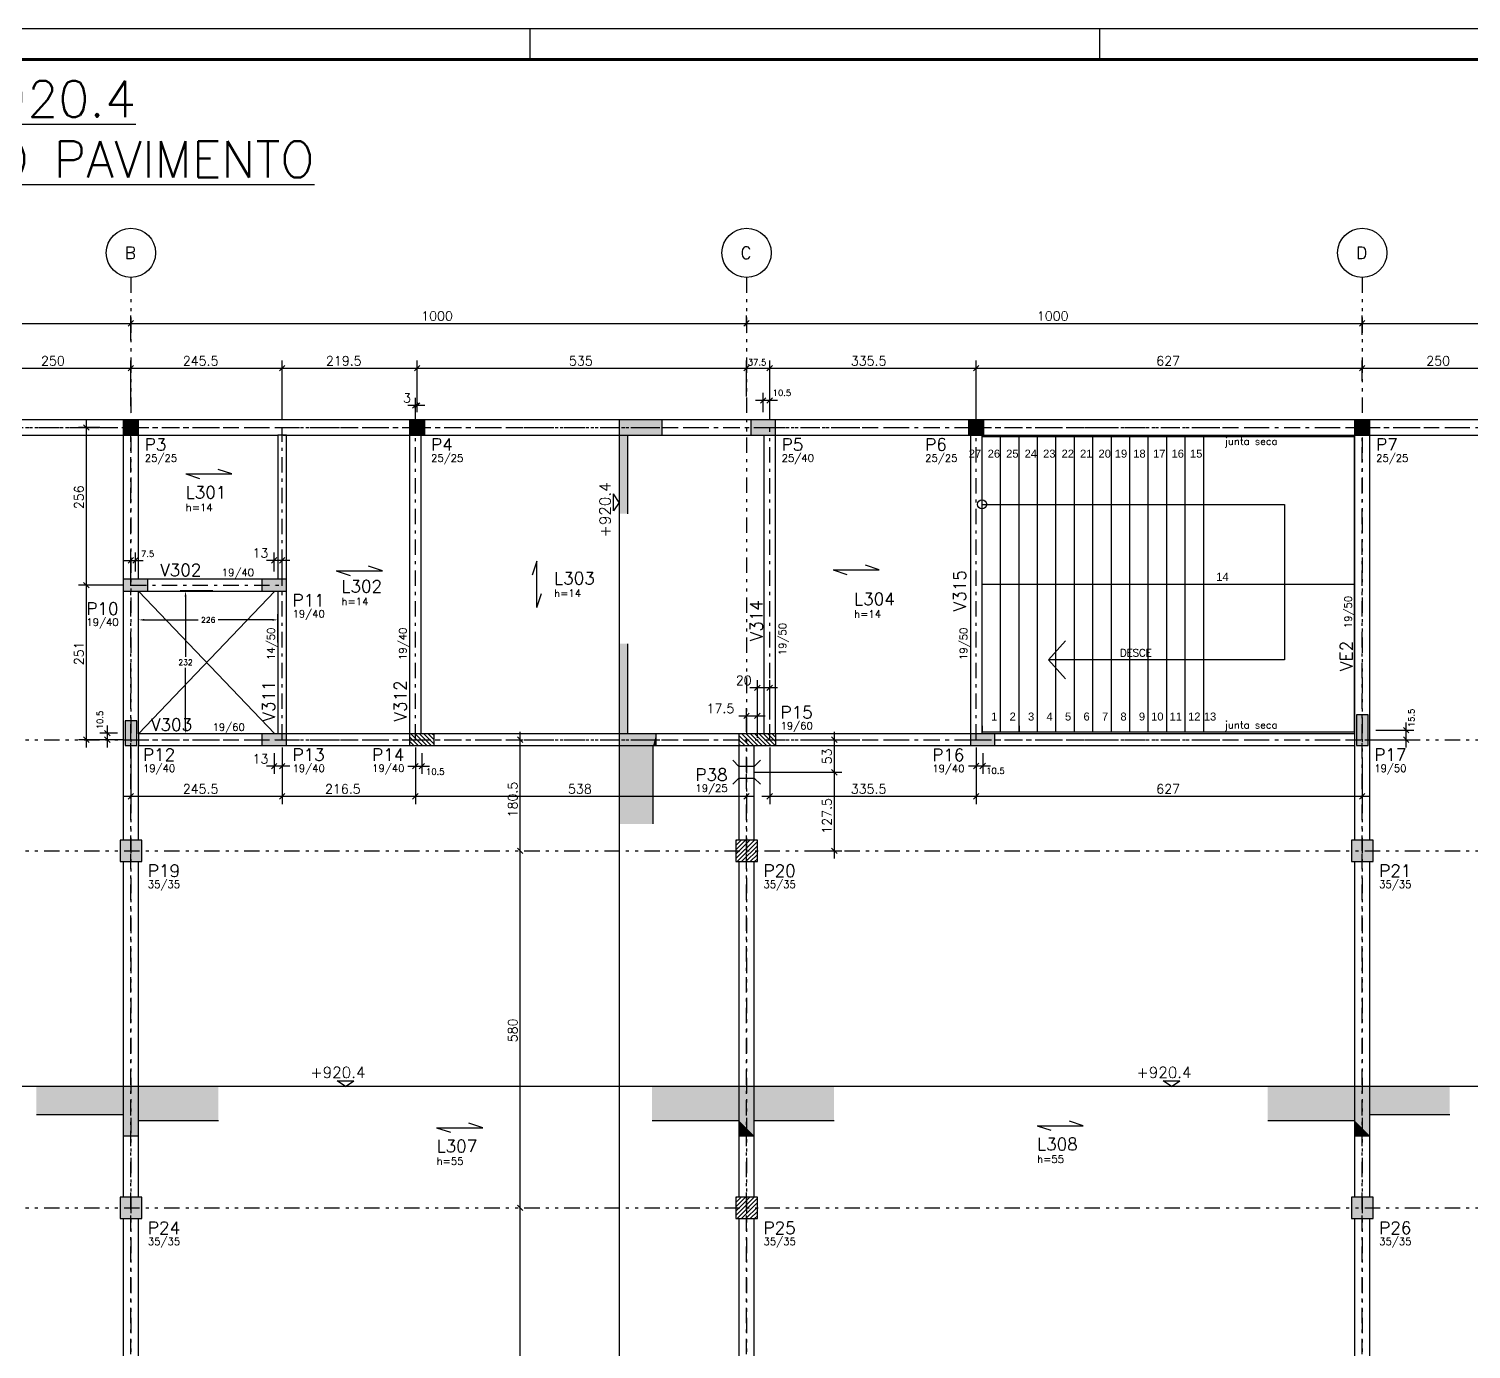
# Model space of a CAD drawing. Extents: x 125 to 244, y 1 to 85.
# Drawn here: x 153.77 to 200.62, y 42.58 to 85.47 of the extents above; entities that cross this region are included whole.
import ezdxf
from ezdxf.enums import TextEntityAlignment as Align

# ---------------------------------------------------------------- set-up
doc = ezdxf.new("R2010")
doc.units = 0
doc.header["$MEASUREMENT"] = 0
for name, pattern in [('CONTINU', [0]), ('ESTILO_TQS_0003', [0.91, 0.5, -0.2, 0.01, -0.2]), ('ESTILO_TQS_0004', [1.12, 0.5, -0.2, 0.01, -0.2, 0.01, -0.2])]:
    doc.linetypes.add(name, pattern=pattern)
doc.layers.get('0').update_dxf_attribs({"linetype": 'CONTINUOUS'})
doc.layers.get('Defpoints').update_dxf_attribs({"linetype": 'CONTINUOUS'})
for name, color, linetype in [('1', 1, 'CONTINUOUS'), ('2', 2, 'CONTINUOUS'), ('3', 3, 'CONTINUOUS'), ('4', 4, 'CONTINUOUS'), ('6', 6, 'CONTINUOUS'), ('7', 7, 'CONTINUOUS'), ('9', 9, 'CONTINUOUS'), ('ARQ-FOLHA', 7, 'CONTINUOUS'), ('COTA', 1, 'CONTINUOUS')]:
    doc.layers.add(name, color=color, linetype=linetype)
doc.styles.get("Standard").update_dxf_attribs({"font": 'ROMANS.SHX'})
doc.styles.add('STYLE0', font='arial.ttf', dxfattribs={"height": 0.2})
doc.dimstyles.get("Standard").update_dxf_attribs({"dimtxt": 0.18, "dimasz": 0.18, "dimexe": 0.18, "dimexo": 0.0625, "dimgap": 0.09, "dimtad": 0, "dimtih": 1, "dimtoh": 1, "dimdec": 4, "dimzin": 0, "dimdsep": 46, "dimtxsty": 'Standard', "dimcen": 0.09, "dimadec": 0, "dimazin": 0, "dimtfac": 1, "dimtdec": 4, "dimtofl": 0, "dimtmove": 0, "dimatfit": 3, "dimfxl": 1, "dimtolj": 1, "dimtzin": 0, "dimarcsym": 0})

# ---------------------------------------------------------------- blocks, each defined once
blk = doc.blocks.new('fla0')
at = {"layer": 'ARQ-FOLHA'}
for p, q in [((5101.19, 1431.998), (4982.29, 1431.998)), ((5027.19, 1430.998), (5027.19, 1431.998)), ((5045.69, 1430.998), (5045.69, 1431.998))]:
    blk.add_line(p, q, dxfattribs=at)
at = {"layer": 'ARQ-FOLHA', "const_width": 0.1}
blk.add_lwpolyline([(5100.19, 1430.998), (4984.79, 1430.998), (4984.79, 1348.898), (5100.19, 1348.898), (5100.19, 1430.998)], dxfattribs=at)
blk = doc.blocks.new('esdd')
at = {"color": 7, "linetype": 'CONTINU'}
for p, q in [((403.346, 70.924), (415.446, 70.924)), ((415.446, 61.324), (415.446, 70.924)), ((403.346, 61.324), (415.446, 61.324))]:
    blk.add_line(p, q, dxfattribs=at)
at = {"layer": '1', "linetype": 'Continuous'}
for p, q in [((403.346, 68.719), (413.166, 68.719)), ((413.166, 68.719), (413.166, 63.67)), ((405.5, 63.67), (406.055, 64.287)), ((413.166, 63.67), (405.5, 63.67)), ((405.5, 63.67), (406.055, 63.053))]:
    blk.add_line(p, q, dxfattribs=at)
for points in [[(415.446, 70.964), (415.946, 70.964), (415.946, 71.464)], [(415.446, 70.964), (415.946, 71.464), (415.446, 71.464)], [(415.446, 70.964), (415.446, 71.464), (415.446, 70.964)]]:
    blk.add_solid(points, dxfattribs=at)
at = {"layer": '2', "linetype": 'Continuous'}
blk.add_line((415.696, 71.214), (415.696, 71.214), dxfattribs=at)
at = {"layer": '6', "linetype": 'Continuous'}
blk.add_lwpolyline([(415.446, 70.964), (415.946, 70.964), (415.946, 71.464), (415.446, 71.464), (415.446, 70.964)], dxfattribs=at)
at = {"layer": 'COTA', "color": 7, "linetype": 'CONTINU'}
for p, q in [((403.346, 70.724), (403.346, 70.924)), ((403.346, 70.724), (403.346, 70.924)), ((403.946, 70.724), (403.946, 70.924)), ((404.546, 70.724), (404.546, 70.924)), ((405.146, 70.724), (405.146, 70.924)), ((405.746, 70.724), (405.746, 70.924)), ((406.346, 70.724), (406.346, 70.924)), ((406.946, 70.724), (406.946, 70.924)), ((407.546, 70.724), (407.546, 70.924)), ((408.146, 70.724), (408.146, 70.924)), ((408.746, 70.724), (408.746, 70.924)), ((409.346, 70.724), (409.346, 70.924)), ((409.946, 70.724), (409.946, 70.924)), ((410.546, 70.724), (410.546, 70.924)), ((403.346, 66.124), (415.446, 66.124)), ((403.346, 61.324), (403.346, 61.524)), ((403.346, 61.324), (403.346, 61.524)), ((403.346, 61.524), (403.346, 61.324)), ((403.346, 61.324), (403.346, 61.524)), ((403.946, 61.324), (403.946, 61.524)), ((404.546, 61.324), (404.546, 61.524)), ((404.546, 61.524), (404.546, 61.324)), ((405.146, 61.324), (405.146, 61.524)), ((405.746, 61.324), (405.746, 61.524)), ((406.346, 61.324), (406.346, 61.524)), ((406.946, 61.324), (406.946, 61.524)), ((407.546, 61.324), (407.546, 61.524)), ((408.146, 61.324), (408.146, 61.524)), ((408.746, 61.324), (408.746, 61.524)), ((409.346, 61.324), (409.346, 61.524)), ((409.946, 61.324), (409.946, 61.524)), ((410.546, 61.324), (410.546, 61.524))]:
    blk.add_line(p, q, dxfattribs=at)
at = {"layer": 'COTA', "color": 7, "linetype": 'CONTINU', "ltscale": 0.2}
for p, q in [((403.346, 66.124), (403.346, 70.924)), ((403.946, 66.124), (403.946, 70.924)), ((404.546, 61.324), (404.546, 70.924)), ((405.146, 66.124), (405.146, 70.924)), ((405.746, 66.124), (405.746, 70.924)), ((406.346, 66.124), (406.346, 70.924)), ((406.946, 66.124), (406.946, 70.924)), ((407.546, 66.124), (407.546, 70.924)), ((408.146, 66.124), (408.146, 70.924)), ((408.746, 66.124), (408.746, 70.924)), ((409.346, 66.124), (409.346, 70.924)), ((409.946, 66.124), (409.946, 70.924)), ((410.546, 66.124), (410.546, 70.924)), ((403.346, 66.124), (403.346, 70.624)), ((403.346, 61.324), (403.346, 66.124)), ((403.346, 61.324), (403.346, 66.124)), ((403.946, 61.324), (403.946, 66.124)), ((405.146, 61.324), (405.146, 66.124)), ((405.746, 61.324), (405.746, 66.124)), ((406.346, 61.324), (406.346, 66.124)), ((406.946, 61.324), (406.946, 66.124)), ((407.546, 61.324), (407.546, 66.124)), ((408.146, 61.324), (408.146, 66.124)), ((408.746, 61.324), (408.746, 66.124)), ((409.346, 61.324), (409.346, 66.124)), ((409.946, 61.324), (409.946, 66.124)), ((410.546, 61.324), (410.546, 66.124))]:
    blk.add_line(p, q, dxfattribs=at)
at = {"linetype": 'CONTINU', "style": 'STYLE0'}
for s, p in [('27', (403.115, 70.236)), ('26', (403.73, 70.236)), ('25', (404.33, 70.236)), ('24', (404.93, 70.236)), ('23', (405.53, 70.236)), ('22', (406.13, 70.236)), ('21', (406.73, 70.236)), ('20', (407.33, 70.236)), ('19', (407.858, 70.236)), ('18', (408.458, 70.236)), ('17', (409.102, 70.236)), ('16', (409.702, 70.236)), ('15', (410.302, 70.236)), ('14', (411.153, 66.234)), ('1', (403.741, 61.695)), ('2', (404.341, 61.695)), ('3', (404.941, 61.695)), ('4', (405.541, 61.695)), ('5', (406.141, 61.695)), ('6', (406.741, 61.695)), ('7', (407.341, 61.695)), ('8', (407.941, 61.695)), ('9', (408.541, 61.695)), ('10', (409.039, 61.695)), ('11', (409.639, 61.695)), ('12', (410.239, 61.695)), ('13', (410.752, 61.695))]:
    blk.add_text(s, height=0.26, dxfattribs=at).set_placement(p, align=Align.CENTER)
at = {"layer": '7', "linetype": 'Continuous'}
for s, p in [('junta seca', (411.228, 70.648)), ('DESCE', (407.826, 63.779)), ('junta seca', (411.228, 61.432))]:
    blk.add_text(s, height=0.24, dxfattribs=at).set_placement(p)
blk = doc.blocks.new('*D14')
at = {"color": 0, "linetype": 'Continuous', "lineweight": -2, "transparency": 16777216}
for p, q in [((157.336, 65.539), (157.336, 66.449)), ((157.516, 66.269), (159.274, 66.269)), ((161.676, 66.269), (159.917, 66.269)), ((161.856, 65.539), (161.856, 66.449))]:
    blk.add_line(p, q, dxfattribs=at)
at = {"color": 0, "linetype": 'Continuous', "transparency": 16777216}
for points in [[(157.516, 66.299), (157.516, 66.239), (157.336, 66.269)], [(161.676, 66.299), (161.676, 66.239), (161.856, 66.269)]]:
    blk.add_solid(points, dxfattribs=at)
at = {"layer": 'Defpoints', "color": 0, "linetype": 'Continuous', "transparency": 16777216}
for p in [(161.856, 66.269), (157.336, 65.477), (161.856, 65.477)]:
    blk.add_point(p, dxfattribs=at)
at = {"color": 0, "linetype": 'Continuous', "transparency": 16777216, "insert": (159.596, 66.269), "char_height": 0.18, "attachment_point": 5}
blk.add_mtext('\\A1;226', dxfattribs=at)
blk = doc.blocks.new('*D15')
at = {"color": 0, "linetype": 'Continuous', "lineweight": -2, "transparency": 16777216}
for p, q in [((159.743, 67.207), (158.68, 67.207)), ((158.86, 67.027), (158.86, 65.067)), ((158.86, 62.747), (158.86, 64.707)), ((159.743, 62.567), (158.68, 62.567))]:
    blk.add_line(p, q, dxfattribs=at)
at = {"color": 0, "linetype": 'Continuous', "transparency": 16777216}
for points in [[(158.83, 67.027), (158.89, 67.027), (158.86, 67.207)], [(158.83, 62.747), (158.89, 62.747), (158.86, 62.567)]]:
    blk.add_solid(points, dxfattribs=at)
at = {"layer": 'Defpoints', "color": 0, "linetype": 'Continuous', "transparency": 16777216}
for p in [(158.86, 67.207), (159.806, 67.207), (159.806, 62.567)]:
    blk.add_point(p, dxfattribs=at)
at = {"color": 0, "linetype": 'Continuous', "transparency": 16777216, "insert": (158.86, 64.887), "char_height": 0.18, "attachment_point": 5}
blk.add_mtext('\\A1;232', dxfattribs=at)

msp = doc.modelspace()

# ---------------------------------------------------------------- linework, layer by layer
at = {"layer": '1', "linetype": 'Continuous'}
for p, q in [((156.99752, 75.81353), (157.1743, 75.99031)), ((156.99752, 75.81353), (157.1743, 75.99031)), ((157.08591, 75.34099), (157.08591, 76.15192)), ((157.08591, 75.34099), (157.08591, 76.15192)), ((176.99752, 75.81353), (177.1743, 75.99031)), ((176.99752, 75.81353), (177.1743, 75.99031)), ((177.08591, 75.80884), (177.08591, 76.15192)), ((177.08591, 75.80884), (177.08591, 76.15192)), ((196.99752, 75.81353), (197.1743, 75.99031)), ((196.99752, 75.81353), (197.1743, 75.99031)), ((197.08591, 75.52814), (197.08591, 76.15192)), ((197.08591, 75.52814), (197.08591, 76.15192)), ((136.83591, 75.90192), (157.33591, 75.90192)), ((156.83591, 75.90192), (177.33591, 75.90192)), ((176.83591, 75.90192), (197.33591, 75.90192)), ((196.83591, 75.90192), (217.33591, 75.90192)), ((156.99752, 74.35619), (157.1743, 74.53297)), ((156.99752, 74.35619), (157.1743, 74.53297)), ((157.08591, 73.21413), (157.08591, 74.69458)), ((157.08591, 73.21413), (157.08591, 74.69458)), ((161.90752, 74.35619), (162.0843, 74.53297)), ((161.90752, 74.35619), (162.0843, 74.53297)), ((161.99591, 72.76673), (161.99591, 74.69458)), ((161.99591, 72.76673), (161.99591, 74.69458)), ((166.29752, 74.35619), (166.4743, 74.53297)), ((166.29752, 74.35619), (166.4743, 74.53297)), ((166.38591, 73.01673), (166.38591, 74.69458)), ((166.38591, 74.10566), (166.38591, 74.69458)), ((176.99752, 74.35619), (177.1743, 74.53297)), ((176.99752, 74.35619), (177.1743, 74.53297)), ((177.08591, 73.52201), (177.08591, 74.69458)), ((177.08591, 73.52201), (177.08591, 74.69458)), ((177.74752, 74.35619), (177.9243, 74.53297)), ((177.74752, 74.35619), (177.9243, 74.53297)), ((177.83591, 72.76673), (177.83591, 74.69458)), ((177.83591, 72.76673), (177.83591, 74.69458)), ((184.45752, 74.35619), (184.6343, 74.53297)), ((184.45752, 74.35619), (184.6343, 74.53297)), ((184.54591, 72.76673), (184.54591, 74.69458)), ((184.54591, 72.76673), (184.54591, 74.69458)), ((196.99752, 74.35619), (197.1743, 74.53297)), ((196.99752, 74.35619), (197.1743, 74.53297)), ((197.08591, 74.02948), (197.08591, 74.69458)), ((197.08591, 74.02948), (197.08591, 74.69458)), ((151.83591, 74.44458), (157.33591, 74.44458)), ((156.83591, 74.44458), (162.14591, 74.44458)), ((161.64591, 74.44458), (166.63591, 74.44458)), ((166.13591, 74.44458), (177.33591, 74.44458)), ((176.83591, 74.44458), (178.08591, 74.44458)), ((177.58591, 74.44458), (184.79591, 74.44458)), ((184.29591, 74.44458), (197.33591, 74.44458)), ((196.83591, 74.44458), (202.33591, 74.44458)), ((177.62591, 73.01673), (177.62591, 73.64488)), ((177.83591, 72.76673), (177.83591, 73.64488)), ((166.63591, 73.23691), (166.07591, 73.23691)), ((166.4143, 73.32529), (166.23752, 73.14852)), ((166.4743, 73.32529), (166.29752, 73.14852)), ((166.32591, 72.68033), (166.32591, 73.48691)), ((166.38591, 73.01673), (166.38591, 73.48691)), ((178.08591, 73.39488), (177.37591, 73.39488)), ((177.7143, 73.48327), (177.53752, 73.3065)), ((177.9243, 73.48327), (177.74752, 73.3065)), ((155.63652, 72.76673), (155.63652, 67.80673)), ((156.07326, 72.51673), (155.38652, 72.51673)), ((155.54814, 72.60512), (155.72491, 72.42834)), ((157.08591, 67.64673), (157.08591, 68.45296)), ((157.23591, 67.83673), (157.23591, 68.45296)), ((161.73591, 67.83673), (161.73591, 68.45296)), ((161.99591, 67.64673), (161.99591, 68.45296)), ((155.63652, 68.30673), (155.63652, 62.12673)), ((156.83591, 68.20296), (157.48591, 68.20296)), ((156.99752, 68.11457), (157.1743, 68.29135)), ((157.14752, 68.11457), (157.3243, 68.29135)), ((162.24591, 68.20296), (161.48591, 68.20296)), ((161.8243, 68.29135), (161.64752, 68.11457)), ((162.0843, 68.29135), (161.90752, 68.11457)), ((155.54814, 67.48512), (155.72491, 67.30834)), ((155.54814, 67.48512), (155.72491, 67.30834)), ((156.83591, 67.39673), (155.38652, 67.39673)), ((156.83591, 67.39673), (155.38652, 67.39673)), ((177.43591, 63.0412), (177.43591, 64.31281)), ((177.83591, 63.03583), (177.83591, 64.31281)), ((178.08591, 64.06281), (177.18591, 64.06281)), ((177.5243, 64.1512), (177.34752, 63.97442)), ((177.9243, 64.1512), (177.74752, 63.97442)), ((177.08591, 62.62673), (177.08591, 63.40041)), ((177.43591, 62.43673), (177.43591, 63.40041)), ((156.31987, 62.12673), (156.31987, 62.83673)), ((176.83591, 63.15041), (177.68591, 63.15041)), ((176.99752, 63.06202), (177.1743, 63.2388)), ((177.34752, 63.06202), (177.5243, 63.2388)), ((198.51125, 62.12673), (198.51125, 62.93673)), ((156.83591, 62.37673), (155.38652, 62.37673)), ((155.54814, 62.46512), (155.72491, 62.28834)), ((156.64591, 62.58673), (156.06987, 62.58673)), ((156.83591, 62.37673), (156.06987, 62.37673)), ((156.40825, 62.49834), (156.23148, 62.67512)), ((156.40825, 62.28834), (156.23148, 62.46512)), ((166.13591, 62.46967), (166.41885, 62.18673)), ((166.13591, 62.32825), (166.27743, 62.18673)), ((166.18027, 62.56673), (166.56027, 62.18673)), ((166.3217, 62.56673), (166.7017, 62.18673)), ((166.46312, 62.56673), (166.84312, 62.18673)), ((166.60454, 62.56673), (166.93591, 62.23536)), ((166.74596, 62.56673), (166.93591, 62.37678)), ((166.88738, 62.56673), (166.93591, 62.5182)), ((169.81825, 62.28834), (169.64147, 62.46512)), ((169.81825, 62.28834), (169.64147, 62.46512)), ((169.72986, 58.51673), (169.72986, 62.62673)), ((176.83591, 62.5177), (177.16688, 62.18673)), ((176.83591, 62.37627), (177.02545, 62.18673)), ((176.9283, 62.56673), (177.3083, 62.18673)), ((177.06972, 62.56673), (177.44972, 62.18673)), ((177.21114, 62.56673), (177.59114, 62.18673)), ((177.35256, 62.56673), (177.73256, 62.18673)), ((177.49398, 62.56673), (177.87398, 62.18673)), ((177.6354, 62.56673), (178.0154, 62.18673)), ((177.77683, 62.56673), (178.03591, 62.30765)), ((177.91825, 62.56673), (178.03591, 62.44907)), ((178.83668, 62.37673), (180.18474, 62.37673)), ((179.84635, 62.46512), (180.02313, 62.28834)), ((179.93474, 62.62673), (179.93474, 61.06673)), ((197.33591, 62.37673), (198.76125, 62.37673)), ((197.52591, 62.68673), (198.76125, 62.68673)), ((198.59964, 62.59834), (198.42286, 62.77512)), ((198.59964, 62.28834), (198.42286, 62.46512)), ((157.08591, 62.12673), (157.08591, 60.28664)), ((161.73591, 61.93673), (161.73591, 61.2634)), ((161.99591, 62.12673), (161.99591, 60.28664)), ((161.99591, 62.12673), (161.99591, 61.2634)), ((161.99591, 62.12673), (161.99591, 60.28664)), ((166.32591, 62.12673), (166.32591, 60.28664)), ((166.32591, 62.12673), (166.32591, 61.26261)), ((166.53591, 61.93673), (166.53591, 61.26261)), ((176.83591, 62.23485), (176.88403, 62.18673)), ((177.83591, 62.12673), (177.83591, 60.28664)), ((184.54591, 62.12673), (184.54591, 60.28664)), ((184.54591, 62.12673), (184.54591, 61.27204)), ((184.54591, 62.12673), (184.54591, 60.28664)), ((184.75501, 61.93673), (184.75501, 61.27204)), ((162.24591, 61.5134), (161.48591, 61.5134)), ((161.8243, 61.60179), (161.64752, 61.42501)), ((162.0843, 61.60179), (161.90752, 61.42501)), ((166.07591, 61.51261), (166.78591, 61.51261)), ((166.23752, 61.42423), (166.4143, 61.601)), ((166.32591, 61.67383), (166.32591, 60.28664)), ((166.44752, 61.42423), (166.6243, 61.601)), ((176.83591, 61.50673), (176.63591, 61.70673)), ((177.33591, 61.50673), (177.53591, 61.70673)), ((179.84635, 61.40512), (180.02313, 61.22834)), ((179.84635, 61.40512), (180.02313, 61.22834)), ((179.93474, 61.56673), (179.93474, 58.51673)), ((184.29591, 61.52204), (185.00501, 61.52204)), ((184.45752, 61.43365), (184.6343, 61.61043)), ((184.66663, 61.43365), (184.8434, 61.61043)), ((197.08591, 61.46583), (197.08591, 60.28664)), ((176.83591, 61.12673), (176.63591, 60.92673)), ((177.33591, 61.31673), (180.18474, 61.31673)), ((177.33591, 61.31673), (180.18474, 61.31673)), ((177.33591, 61.12673), (177.53591, 60.92673)), ((156.83591, 60.53664), (162.14591, 60.53664)), ((156.99752, 60.44825), (157.1743, 60.62503)), ((161.64591, 60.53664), (166.57591, 60.53664)), ((161.90752, 60.44825), (162.0843, 60.62503)), ((161.90752, 60.44825), (162.0843, 60.62503)), ((166.07591, 60.53664), (177.33591, 60.53664)), ((166.23752, 60.44825), (166.4143, 60.62503)), ((166.23752, 60.44825), (166.4143, 60.62503)), ((176.99752, 60.44825), (177.1743, 60.62503)), ((177.08591, 60.63331), (177.08591, 60.28664)), ((177.58591, 60.53664), (184.79591, 60.53664)), ((177.74752, 60.44825), (177.9243, 60.62503)), ((184.29591, 60.53664), (197.33591, 60.53664)), ((184.45752, 60.44825), (184.6343, 60.62503)), ((184.45752, 60.44825), (184.6343, 60.62503)), ((196.99752, 60.44825), (197.1743, 60.62503)), ((176.73591, 58.51517), (177.33747, 59.11673)), ((176.73591, 58.65659), (177.19605, 59.11673)), ((176.73591, 58.79802), (177.05463, 59.11673)), ((176.73591, 58.93944), (176.91321, 59.11673)), ((176.73591, 59.08086), (176.77179, 59.11673)), ((176.77889, 58.41673), (177.43591, 59.07375)), ((169.81825, 58.67834), (169.64147, 58.85512)), ((169.81825, 58.67834), (169.64147, 58.85512)), ((169.72986, 46.91673), (169.72986, 59.01673)), ((176.92032, 58.41673), (177.43591, 58.93233)), ((177.06174, 58.41673), (177.43591, 58.79091)), ((177.20316, 58.41673), (177.43591, 58.64949)), ((179.4544, 58.76673), (180.18474, 58.76673)), ((179.84635, 58.85512), (180.02313, 58.67834)), ((177.34458, 58.41673), (177.43591, 58.50807)), ((169.72986, 33.16673), (169.72986, 47.41673)), ((176.73591, 46.91862), (177.33402, 47.51673)), ((176.73591, 47.06004), (177.1926, 47.51673)), ((176.73591, 47.20146), (177.05118, 47.51673)), ((176.73591, 47.34289), (176.90976, 47.51673)), ((176.73591, 47.48431), (176.76834, 47.51673)), ((176.77545, 46.81673), (177.43591, 47.4772)), ((176.91687, 46.81673), (177.43591, 47.33578)), ((169.81825, 47.07834), (169.64147, 47.25512)), ((169.81825, 47.07834), (169.64147, 47.25512)), ((177.05829, 46.81673), (177.43591, 47.19436)), ((177.19971, 46.81673), (177.43591, 47.05294)), ((177.34113, 46.81673), (177.43591, 46.91151))]:
    msp.add_line(p, q, dxfattribs=at)
msp.add_circle((184.73591, 70.02214), 0.14889, dxfattribs=at)
for points in [[(156.83591, 72.26673), (157.33591, 72.26673), (157.33591, 72.76673)], [(156.83591, 72.26673), (157.33591, 72.76673), (156.83591, 72.76673)], [(156.83591, 72.26673), (156.83591, 72.76673), (156.83591, 72.26673)], [(166.13591, 72.26673), (166.63591, 72.26673), (166.63591, 72.76673)], [(166.13591, 72.26673), (166.63591, 72.76673), (166.13591, 72.76673)], [(166.13591, 72.26673), (166.13591, 72.76673), (166.13591, 72.26673)], [(178.02591, 72.26673), (178.02591, 72.76673), (177.22591, 72.76673)], [(178.02591, 72.26673), (177.22591, 72.76673), (177.22591, 72.26673)], [(184.79591, 72.26673), (184.79591, 72.76673), (184.29591, 72.76673)], [(184.79591, 72.26673), (184.29591, 72.76673), (184.29591, 72.26673)], [(196.83591, 72.26673), (197.33591, 72.26673), (197.33591, 72.76673)], [(196.83591, 72.26673), (197.33591, 72.76673), (196.83591, 72.76673)], [(196.83591, 72.26673), (196.83591, 72.76673), (196.83591, 72.26673)], [(196.83591, 72.26673), (197.33591, 72.26673), (197.33591, 72.76673)], [(196.83591, 72.26673), (197.33591, 72.76673), (196.83591, 72.76673)], [(196.83591, 72.26673), (196.83591, 72.76673), (196.83591, 72.26673)], [(178.02591, 72.26673), (177.22591, 72.26673), (178.02591, 72.26673)], [(184.79591, 72.26673), (184.29591, 72.26673), (184.79591, 72.26673)], [(157.63591, 67.20673), (157.63591, 67.58673), (156.83591, 67.58673)], [(157.63591, 67.20673), (156.83591, 67.58673), (156.83591, 67.20673)], [(162.13591, 67.20673), (162.13591, 67.58673), (161.33591, 67.58673)], [(162.13591, 67.20673), (161.33591, 67.58673), (161.33591, 67.20673)], [(157.63591, 67.20673), (156.83591, 67.20673), (157.63591, 67.20673)], [(162.13591, 67.20673), (161.33591, 67.20673), (162.13591, 67.20673)], [(156.89591, 62.18673), (157.27591, 62.18673), (157.27591, 62.98673)], [(156.89591, 62.18673), (157.27591, 62.98673), (156.89591, 62.98673)], [(156.89591, 62.18673), (156.89591, 62.98673), (156.89591, 62.18673)], [(196.89591, 62.18673), (197.27591, 62.18673), (197.27591, 63.18673)], [(196.89591, 62.18673), (197.27591, 63.18673), (196.89591, 63.18673)], [(196.89591, 62.18673), (196.89591, 63.18673), (196.89591, 62.18673)], [(162.13591, 62.18673), (162.13591, 62.56673), (161.33591, 62.56673)], [(162.13591, 62.18673), (161.33591, 62.56673), (161.33591, 62.18673)], [(185.15501, 62.18673), (185.15501, 62.56673), (184.35501, 62.56673)], [(185.15501, 62.18673), (184.35501, 62.56673), (184.35501, 62.18673)], [(162.13591, 62.18673), (161.33591, 62.18673), (162.13591, 62.18673)], [(185.15501, 62.18673), (184.35501, 62.18673), (185.15501, 62.18673)], [(156.73591, 58.41673), (157.43591, 58.41673), (157.43591, 59.11673)], [(156.73591, 58.41673), (157.43591, 59.11673), (156.73591, 59.11673)], [(156.73591, 58.41673), (156.73591, 59.11673), (156.73591, 58.41673)], [(196.73591, 58.41673), (197.43591, 58.41673), (197.43591, 59.11673)], [(196.73591, 58.41673), (197.43591, 59.11673), (196.73591, 59.11673)], [(196.73591, 58.41673), (196.73591, 59.11673), (196.73591, 58.41673)], [(156.73591, 46.81673), (157.43591, 46.81673), (157.43591, 47.51673)], [(156.73591, 46.81673), (157.43591, 47.51673), (156.73591, 47.51673)], [(156.73591, 46.81673), (156.73591, 47.51673), (156.73591, 46.81673)], [(196.73591, 46.81673), (197.43591, 46.81673), (197.43591, 47.51673)], [(196.73591, 46.81673), (197.43591, 47.51673), (196.73591, 47.51673)], [(196.73591, 46.81673), (196.73591, 47.51673), (196.73591, 46.81673)]]:
    msp.add_solid(points, dxfattribs=at)
at = {"layer": '2', "linetype": 'ESTILO_TQS_0003'}
for p, q in [((152.08591, 72.51673), (157.08591, 72.51673)), ((157.08591, 72.51673), (161.89591, 72.51673)), ((157.08591, 68.05673), (157.08591, 72.51673)), ((161.89591, 72.51673), (166.32591, 72.51673)), ((161.99591, 68.05673), (161.99591, 72.51673)), ((166.32591, 72.51673), (177.83591, 72.51673)), ((166.32591, 62.37673), (166.32591, 72.51673)), ((177.83591, 72.51673), (184.54591, 72.51673)), ((177.83591, 62.37673), (177.83591, 72.51673)), ((184.54591, 72.51673), (197.08591, 72.51673)), ((184.54591, 62.37673), (184.54591, 72.51673)), ((197.08591, 72.51673), (202.08591, 72.51673)), ((197.08591, 62.37673), (197.08591, 72.51673)), ((157.08591, 62.37673), (157.08591, 68.05673)), ((161.99591, 62.37673), (161.99591, 68.05673)), ((157.08591, 67.39673), (161.89591, 67.39673)), ((157.08591, 58.76673), (157.08591, 62.37673)), ((157.08591, 62.37673), (161.89591, 62.37673)), ((161.89591, 62.37673), (166.32591, 62.37673)), ((166.32591, 62.37673), (177.08591, 62.37673)), ((177.08591, 61.31673), (177.08591, 62.37673)), ((177.83591, 62.37673), (184.54591, 62.37673)), ((184.54591, 62.37673), (197.08591, 62.37673)), ((197.08591, 58.76673), (197.08591, 62.37673)), ((177.08591, 58.76673), (177.08591, 61.31673)), ((157.08591, 47.16673), (157.08591, 58.76673)), ((177.08591, 47.16673), (177.08591, 58.76673)), ((197.08591, 47.16673), (197.08591, 58.76673)), ((157.08591, 33.41673), (157.08591, 47.16673)), ((177.08591, 33.41673), (177.08591, 47.16673)), ((197.08591, 33.41673), (197.08591, 47.16673))]:
    msp.add_line(p, q, dxfattribs=at)
at = {"layer": '2', "linetype": 'Continuous'}
for p, q in [((157.08591, 72.51673), (157.08591, 72.51673)), ((166.38591, 72.51673), (166.38591, 72.51673)), ((177.62591, 72.51673), (177.62591, 72.51673)), ((184.54591, 72.51673), (184.54591, 72.51673)), ((197.08591, 72.51673), (197.08591, 72.51673)), ((197.08591, 72.51673), (197.08591, 72.51673)), ((157.23591, 67.39673), (157.23591, 67.39673)), ((157.33591, 62.56673), (161.75591, 67.20673)), ((157.33591, 67.20673), (161.75591, 62.56673)), ((161.73591, 67.39673), (161.73591, 67.39673)), ((157.08591, 62.58673), (157.08591, 62.58673)), ((161.73591, 62.37673), (161.73591, 62.37673)), ((166.53591, 62.37673), (166.53591, 62.37673)), ((177.43591, 62.37673), (177.43591, 62.37673)), ((184.75501, 62.37673), (184.75501, 62.37673)), ((197.08591, 62.68673), (197.08591, 62.68673)), ((177.08591, 61.31673), (177.08591, 61.31673)), ((157.08591, 58.76673), (157.08591, 58.76673)), ((177.08591, 58.76673), (177.08591, 58.76673)), ((197.08591, 58.76673), (197.08591, 58.76673)), ((157.08591, 47.16673), (157.08591, 47.16673)), ((177.08591, 47.16673), (177.08591, 47.16673)), ((197.08591, 47.16673), (197.08591, 47.16673))]:
    msp.add_line(p, q, dxfattribs=at)
at = {"layer": '3', "linetype": 'Continuous'}
for p, q in [((177.08591, 75.55884), (177.08591, 75.55884)), ((177.08591, 75.55884), (177.08591, 75.55884)), ((157.08591, 75.09099), (157.08591, 75.09099)), ((157.08591, 75.09099), (157.08591, 75.09099)), ((197.08591, 75.27814), (197.08591, 75.27814)), ((197.08591, 75.27814), (197.08591, 75.27814)), ((166.38591, 73.85566), (166.38591, 73.85566)), ((197.08591, 73.77948), (197.08591, 73.77948)), ((197.08591, 73.77948), (197.08591, 73.77948)), ((177.08591, 73.27201), (177.08591, 73.27201)), ((177.08591, 73.27201), (177.08591, 73.27201)), ((157.08591, 72.96413), (157.08591, 72.96413)), ((157.08591, 72.96413), (157.08591, 72.96413)), ((166.38591, 72.76673), (166.38591, 72.76673)), ((166.38591, 72.76673), (166.38591, 72.76673)), ((177.62591, 72.76673), (177.62591, 72.76673)), ((156.32326, 72.51673), (156.32326, 72.51673)), ((161.99591, 72.51673), (161.99591, 72.51673)), ((161.99591, 72.51673), (161.99591, 72.51673)), ((166.32591, 72.43033), (166.32591, 72.43033)), ((177.83591, 72.51673), (177.83591, 72.51673)), ((177.83591, 72.51673), (177.83591, 72.51673)), ((177.83591, 72.51673), (177.83591, 72.51673)), ((184.54591, 72.51673), (184.54591, 72.51673)), ((184.54591, 72.51673), (184.54591, 72.51673)), ((158.86566, 71.00962), (160.36566, 71.00962)), ((158.86566, 71.00962), (159.31566, 70.85962)), ((160.36566, 71.00962), (159.91566, 71.15962)), ((172.76121, 69.81565), (172.76121, 70.35879)), ((172.94838, 70.08722), (172.76121, 70.35879)), ((172.94838, 70.08722), (172.76121, 69.81565)), ((165.25501, 67.8649), (164.80501, 68.0149)), ((170.27109, 68.17635), (170.12109, 67.72635)), ((170.27109, 66.67635), (170.27109, 68.17635)), ((181.39504, 67.89599), (180.94504, 68.04599)), ((157.23591, 67.58673), (157.23591, 67.58673)), ((161.73591, 67.58673), (161.73591, 67.58673)), ((163.75501, 67.8649), (165.25501, 67.8649)), ((163.75501, 67.8649), (164.20501, 67.7149)), ((179.89504, 67.89599), (181.39504, 67.89599)), ((179.89504, 67.89599), (180.34504, 67.74599)), ((157.08591, 67.39673), (157.08591, 67.39673)), ((157.08591, 67.39673), (157.08591, 67.39673)), ((157.08591, 67.39673), (157.08591, 67.39673)), ((161.99591, 67.39673), (161.99591, 67.39673)), ((170.27109, 66.67635), (170.42109, 67.12635)), ((177.43591, 62.7912), (177.43591, 62.7912)), ((177.83591, 62.78583), (177.83591, 62.78583)), ((156.89591, 62.58673), (156.89591, 62.58673)), ((157.08591, 62.37673), (157.08591, 62.37673)), ((157.08591, 62.37673), (157.08591, 62.37673)), ((157.08591, 62.37673), (157.08591, 62.37673)), ((161.99591, 62.37673), (161.99591, 62.37673)), ((161.99591, 62.37673), (161.99591, 62.37673)), ((161.99591, 62.37673), (161.99591, 62.37673)), ((166.32591, 62.37673), (166.32591, 62.37673)), ((166.32591, 62.37673), (166.32591, 62.37673)), ((177.08591, 62.37673), (177.08591, 62.37673)), ((177.83591, 62.37673), (177.83591, 62.37673)), ((178.58668, 62.37673), (178.58668, 62.37673)), ((184.54591, 62.37673), (184.54591, 62.37673)), ((184.54591, 62.37673), (184.54591, 62.37673)), ((184.54591, 62.37673), (184.54591, 62.37673)), ((197.08591, 62.37673), (197.08591, 62.37673)), ((197.27591, 62.68673), (197.27591, 62.68673)), ((161.73591, 62.18673), (161.73591, 62.18673)), ((166.32591, 61.92383), (166.32591, 61.92383)), ((166.53591, 62.18673), (166.53591, 62.18673)), ((177.43591, 62.18673), (177.43591, 62.18673)), ((184.75501, 62.18673), (184.75501, 62.18673)), ((197.08591, 61.71583), (197.08591, 61.71583)), ((177.08591, 61.31673), (177.08591, 61.31673)), ((177.08591, 61.31673), (177.08591, 61.31673)), ((177.08591, 60.88331), (177.08591, 60.88331)), ((179.2044, 58.76673), (179.2044, 58.76673)), ((163.7829, 51.29221), (164.32605, 51.29221)), ((164.05447, 51.10504), (163.7829, 51.29221)), ((164.05447, 51.10504), (164.32605, 51.29221)), ((190.61916, 51.29221), (191.16231, 51.29221)), ((190.89074, 51.10504), (190.61916, 51.29221)), ((190.89074, 51.10504), (191.16231, 51.29221)), ((167.01598, 49.77171), (168.51598, 49.77171)), ((167.01598, 49.77171), (167.46598, 49.62171)), ((168.51598, 49.77171), (168.06598, 49.92171)), ((186.52426, 49.83652), (188.02426, 49.83652)), ((186.52426, 49.83652), (186.97426, 49.68652)), ((188.02426, 49.83652), (187.57426, 49.98652))]:
    msp.add_line(p, q, dxfattribs=at)
for points in [[(156.83591, 72.76673), (152.27591, 72.76673)], [(161.89591, 72.76673), (157.33591, 72.76673)], [(166.13591, 72.76673), (161.89591, 72.76673)], [(177.22591, 72.76673), (166.63591, 72.76673)], [(184.29591, 72.76673), (178.02591, 72.76673)], [(196.83591, 72.76673), (184.79591, 72.76673)], [(201.89591, 72.76673), (197.33591, 72.76673)], [(152.08591, 72.26673), (156.83591, 72.26673)], [(156.83591, 72.26673), (156.83591, 67.58673)], [(157.33591, 72.26673), (161.85591, 72.26673)], [(157.33591, 67.58673), (157.33591, 72.26673)], [(161.85591, 72.26673), (161.85591, 67.58673)], [(162.13591, 72.26673), (161.85591, 72.26673)], [(162.03591, 72.26673), (166.13591, 72.26673)], [(162.13591, 67.58673), (162.13591, 72.26673)], [(166.13591, 72.26673), (166.13591, 62.56673)], [(166.51591, 62.56673), (166.51591, 72.26673)], [(166.63591, 72.26673), (177.22591, 72.26673)], [(177.64591, 72.26673), (177.64591, 62.56673)], [(178.02591, 72.26673), (184.29591, 72.26673)], [(178.02591, 62.56673), (178.02591, 72.26673)], [(184.35591, 72.26673), (184.35591, 62.56673)], [(184.73591, 62.56673), (184.73591, 72.26673)], [(184.79591, 72.26673), (196.83591, 72.26673)], [(196.83591, 72.26673), (196.83591, 62.56673)], [(197.33591, 72.26673), (202.08591, 72.26673)], [(197.33591, 62.37673), (197.33591, 72.26673)], [(161.33591, 67.58673), (157.63591, 67.58673)], [(156.83591, 67.20673), (156.83591, 62.37673)], [(157.33591, 62.56673), (157.33591, 67.20673)], [(157.63591, 67.20673), (161.33591, 67.20673)], [(161.85591, 67.20673), (161.85591, 62.56673)], [(162.13591, 62.56673), (162.13591, 67.20673)], [(156.83591, 62.37673), (156.83591, 59.11673)], [(157.33591, 62.56673), (157.33591, 62.18673)], [(161.33591, 62.56673), (157.33591, 62.56673)], [(166.13591, 62.56673), (162.03591, 62.56673)], [(176.83591, 62.56673), (166.93591, 62.56673)], [(184.35501, 62.56673), (178.03591, 62.56673)], [(196.83591, 62.56673), (185.15501, 62.56673)], [(196.83591, 62.56673), (196.83591, 62.18673)], [(197.33591, 59.11673), (197.33591, 62.37673)], [(157.33591, 59.11673), (157.33591, 62.18673)], [(157.33591, 62.18673), (161.33591, 62.18673)], [(162.03591, 62.18673), (166.13591, 62.18673)], [(166.93591, 62.18673), (176.83591, 62.18673)], [(176.83591, 62.18673), (176.83591, 61.50673)], [(177.33591, 61.50673), (177.33591, 62.18673)], [(178.03591, 62.18673), (184.35501, 62.18673)], [(185.15501, 62.18673), (196.83591, 62.18673)], [(196.83591, 62.18673), (196.83591, 59.11673)], [(176.83591, 61.12673), (176.83591, 59.11673)], [(177.33591, 59.11673), (177.33591, 61.12673)], [(156.83591, 58.41673), (156.83591, 47.51673)], [(157.33591, 47.51673), (157.33591, 58.41673)], [(176.83591, 58.41673), (176.83591, 47.51673)], [(177.33591, 47.51673), (177.33591, 58.41673)], [(196.83591, 58.41673), (196.83591, 47.51673)], [(197.33591, 47.51673), (197.33591, 58.41673)], [(156.83591, 46.81673), (156.83591, 33.66673)], [(157.33591, 33.66673), (157.33591, 46.81673)], [(176.83591, 46.81673), (176.83591, 33.76673)], [(177.33591, 33.76673), (177.33591, 46.81673)], [(196.83591, 46.81673), (196.83591, 33.66673)], [(197.33591, 33.66673), (197.33591, 46.81673)]]:
    msp.add_lwpolyline(points, dxfattribs=at)
at = {"layer": '4', "linetype": 'ESTILO_TQS_0004'}
for p, q in [((157.08591, 77.39305), (157.08591, 22.83334)), ((177.08591, 77.39305), (177.08591, 22.83334)), ((197.08591, 77.39305), (197.08591, 22.83334)), ((133.46449, 72.51673), (222.7675, 72.51673)), ((133.46449, 62.37673), (222.7675, 62.37673)), ((133.46449, 58.76673), (222.7675, 58.76673)), ((133.46449, 47.16673), (222.7675, 47.16673))]:
    msp.add_line(p, q, dxfattribs=at)
at = {"layer": '4', "linetype": 'Continuous'}
for p, q in [((174.34838, 72.76673), (172.94838, 72.76673)), ((172.94838, 72.76673), (172.94838, 69.71895)), ((172.94838, 72.76673), (172.94838, 30.66673)), ((174.34838, 72.26673), (174.34838, 72.76673)), ((173.22838, 69.71895), (173.22838, 72.26673)), ((173.22838, 72.26673), (174.34838, 72.26673)), ((172.94838, 65.49526), (172.94838, 62.18673)), ((173.22838, 62.56673), (173.22838, 65.49526)), ((174.14838, 62.56673), (173.22838, 62.56673)), ((174.14838, 62.18673), (174.14838, 62.56673)), ((172.94838, 62.18673), (172.94838, 59.63895)), ((174.04838, 59.63895), (174.04838, 62.18673)), ((174.04838, 62.18673), (174.14838, 62.18673)), ((215.83591, 51.10504), (136.83591, 51.10504)), ((156.83591, 51.10504), (154.01591, 51.10504)), ((159.92772, 51.10504), (156.83591, 51.10504)), ((176.83591, 51.10504), (174.01591, 51.10504)), ((179.92772, 51.10504), (176.83591, 51.10504)), ((196.83591, 51.10504), (194.01591, 51.10504)), ((199.92772, 51.10504), (196.83591, 51.10504)), ((154.01591, 50.20504), (156.83591, 50.20504)), ((156.83591, 50.20504), (156.83591, 49.50504)), ((197.33591, 49.50504), (197.33591, 50.20504)), ((197.33591, 50.20504), (199.92772, 50.20504)), ((157.33591, 49.50504), (157.33591, 50.00504)), ((157.33591, 50.00504), (159.92772, 50.00504)), ((174.01591, 50.00504), (176.83591, 50.00504)), ((176.83591, 50.00504), (176.83591, 49.50504)), ((177.33591, 49.50504), (177.33591, 50.00504)), ((177.33591, 50.00504), (179.92772, 50.00504)), ((194.01591, 50.00504), (196.83591, 50.00504)), ((196.83591, 50.00504), (196.83591, 49.50504)), ((156.83591, 49.50504), (157.33591, 49.50504)), ((176.83591, 49.50504), (177.33591, 49.50504)), ((196.83591, 49.50504), (197.33591, 49.50504))]:
    msp.add_line(p, q, dxfattribs=at)
for centre in [(157.08591, 78.19305), (177.08591, 78.19305), (197.08591, 78.19305)]:
    msp.add_circle(centre, 0.8, dxfattribs=at)
at = {"layer": '6', "linetype": 'Continuous'}
for points in [[(156.83591, 72.26673), (157.33591, 72.26673), (157.33591, 72.76673), (156.83591, 72.76673), (156.83591, 72.26673)], [(166.13591, 72.26673), (166.63591, 72.26673), (166.63591, 72.76673), (166.13591, 72.76673), (166.13591, 72.26673)], [(178.02591, 72.26673), (178.02591, 72.76673), (177.22591, 72.76673), (177.22591, 72.26673), (178.02591, 72.26673)], [(184.79591, 72.26673), (184.79591, 72.76673), (184.29591, 72.76673), (184.29591, 72.26673), (184.79591, 72.26673)], [(196.83591, 72.26673), (197.33591, 72.26673), (197.33591, 72.76673), (196.83591, 72.76673), (196.83591, 72.26673)], [(196.83591, 72.26673), (197.33591, 72.26673), (197.33591, 72.76673), (196.83591, 72.76673), (196.83591, 72.26673)], [(157.63591, 67.20673), (157.63591, 67.58673), (156.83591, 67.58673), (156.83591, 67.20673), (157.63591, 67.20673)], [(162.13591, 67.20673), (162.13591, 67.58673), (161.33591, 67.58673), (161.33591, 67.20673), (162.13591, 67.20673)], [(156.89591, 62.18673), (157.27591, 62.18673), (157.27591, 62.98673), (156.89591, 62.98673), (156.89591, 62.18673)], [(196.89591, 62.18673), (197.27591, 62.18673), (197.27591, 63.18673), (196.89591, 63.18673), (196.89591, 62.18673)], [(162.13591, 62.18673), (162.13591, 62.56673), (161.33591, 62.56673), (161.33591, 62.18673), (162.13591, 62.18673)], [(166.93591, 62.18673), (166.93591, 62.56673), (166.13591, 62.56673), (166.13591, 62.18673), (166.93591, 62.18673)], [(178.03591, 62.18673), (178.03591, 62.56673), (176.83591, 62.56673), (176.83591, 62.18673), (178.03591, 62.18673)], [(185.15501, 62.18673), (185.15501, 62.56673), (184.35501, 62.56673), (184.35501, 62.18673), (185.15501, 62.18673)], [(177.33591, 61.12673), (177.33591, 61.50673), (176.83591, 61.50673), (176.83591, 61.12673), (177.33591, 61.12673)], [(156.73591, 58.41673), (157.43591, 58.41673), (157.43591, 59.11673), (156.73591, 59.11673), (156.73591, 58.41673)], [(176.73591, 58.41673), (177.43591, 58.41673), (177.43591, 59.11673), (176.73591, 59.11673), (176.73591, 58.41673)], [(196.73591, 58.41673), (197.43591, 58.41673), (197.43591, 59.11673), (196.73591, 59.11673), (196.73591, 58.41673)], [(156.73591, 46.81673), (157.43591, 46.81673), (157.43591, 47.51673), (156.73591, 47.51673), (156.73591, 46.81673)], [(176.73591, 46.81673), (177.43591, 46.81673), (177.43591, 47.51673), (176.73591, 47.51673), (176.73591, 46.81673)], [(196.73591, 46.81673), (197.43591, 46.81673), (197.43591, 47.51673), (196.73591, 47.51673), (196.73591, 46.81673)]]:
    msp.add_lwpolyline(points, dxfattribs=at)
at = {"layer": '9', "linetype": 'Continuous'}
for points in [[(172.94838, 69.71895), (173.22838, 69.71895), (172.94838, 72.76673)], [(173.22838, 69.71895), (173.22838, 72.26673), (172.94838, 72.76673)], [(172.94838, 72.76673), (173.22838, 72.26673), (174.34838, 72.76673)], [(173.22838, 72.26673), (174.34838, 72.26673), (174.34838, 72.76673)], [(173.22838, 62.56673), (173.22838, 65.49526), (172.94838, 65.49526)], [(173.22838, 62.56673), (172.94838, 65.49526), (172.94838, 62.18673)], [(173.22838, 62.56673), (172.94838, 62.18673), (174.04838, 59.63895)], [(173.22838, 62.56673), (174.04838, 59.63895), (174.04838, 62.18673)], [(173.22838, 62.56673), (174.04838, 62.18673), (174.14838, 62.56673)], [(174.14838, 62.56673), (174.04838, 62.18673), (174.14838, 62.18673)], [(174.04838, 59.63895), (172.94838, 62.18673), (172.94838, 59.63895)], [(156.83591, 50.20504), (156.83591, 51.10504), (154.01591, 51.10504)], [(156.83591, 50.20504), (154.01591, 51.10504), (154.01591, 50.20504)], [(156.83591, 50.20504), (157.33591, 49.50504), (156.83591, 51.10504)], [(157.33591, 50.00504), (159.92772, 51.10504), (156.83591, 51.10504)], [(157.33591, 50.00504), (156.83591, 51.10504), (157.33591, 49.50504)], [(157.33591, 50.00504), (159.92772, 50.00504), (159.92772, 51.10504)], [(176.83591, 50.00504), (176.83591, 51.10504), (174.01591, 51.10504)], [(176.83591, 50.00504), (174.01591, 51.10504), (174.01591, 50.00504)], [(176.83591, 50.00504), (177.33591, 49.50504), (176.83591, 51.10504)], [(177.33591, 50.00504), (179.92772, 51.10504), (176.83591, 51.10504)], [(177.33591, 50.00504), (176.83591, 51.10504), (177.33591, 49.50504)], [(177.33591, 50.00504), (179.92772, 50.00504), (179.92772, 51.10504)], [(196.83591, 50.00504), (196.83591, 51.10504), (194.01591, 51.10504)], [(196.83591, 50.00504), (194.01591, 51.10504), (194.01591, 50.00504)], [(196.83591, 50.00504), (197.33591, 49.50504), (196.83591, 51.10504)], [(197.33591, 50.20504), (199.92772, 51.10504), (196.83591, 51.10504)], [(197.33591, 50.20504), (196.83591, 51.10504), (197.33591, 49.50504)], [(197.33591, 50.20504), (199.92772, 50.20504), (199.92772, 51.10504)], [(156.83591, 50.20504), (156.83591, 49.50504), (157.33591, 49.50504)], [(176.83591, 50.00504), (176.83591, 49.50504), (177.33591, 49.50504)], [(196.83591, 50.00504), (196.83591, 49.50504), (197.33591, 49.50504)]]:
    msp.add_solid(points, dxfattribs=at)

# ---------------------------------------------------------------- block references
msp.add_blockref('fla0', (-4857.1303, -1346.52785))
at = {"linetype": 'Continuous'}
msp.add_blockref('esdd', (-218.61045, 1.30323), dxfattribs=at)

# ---------------------------------------------------------------- texts
at = {"layer": '3', "linetype": 'Continuous'}
for s, height, p in [('1000', 0.3, (166.51591, 75.99192)), ('1000', 0.3, (186.51591, 75.99192)), ('250', 0.3, (154.16591, 74.53458)), ('245.5', 0.3, (158.77091, 74.53458)), ('219.5', 0.3, (163.42091, 74.53458)), ('535', 0.3, (171.31591, 74.53458)), ('37.5', 0.2, (177.12648, 74.53585)), ('335.5', 0.3, (180.47091, 74.53458)), ('627', 0.3, (190.39591, 74.53458)), ('250', 0.3, (199.16591, 74.53458)), ('3', 0.3, (165.92591, 73.32691)), ('10.5', 0.2, (177.93394, 73.54409)), ('L301', 0.4, (158.86566, 70.20962)), ('7.5', 0.2, (157.41369, 68.31351)), ('13', 0.3, (161.03591, 68.29296)), ('L302', 0.4, (163.92516, 67.15593)), ('L303', 0.4, (170.83569, 67.42238)), ('L304', 0.4, (180.57969, 66.747)), ('20', 0.3, (176.73591, 64.15281)), ('17.5', 0.3, (175.78591, 63.24041)), ('13', 0.3, (161.03591, 61.6034)), ('10.5', 0.2, (166.67236, 61.2388)), ('10.5', 0.2, (184.8707, 61.265)), ('245.5', 0.3, (158.77091, 60.62664)), ('216.5', 0.3, (163.39091, 60.62664)), ('538', 0.3, (171.28591, 60.62664)), ('335.5', 0.3, (180.47091, 60.62664)), ('627', 0.3, (190.39591, 60.62664)), ('L307', 0.4, (167.01598, 48.97171)), ('L308', 0.4, (186.52426, 49.03652))]:
    msp.add_text(s, height=height, dxfattribs=at).set_placement(p)
for s, height, p in [('256', 0.3, (155.54652, 69.86673)), ('251', 0.3, (155.54652, 64.79673)), ('10.5', 0.2, (156.17733, 62.71626)), ('15.5', 0.2, (198.78438, 62.78281)), ('53', 0.3, (179.84474, 61.57673)), ('180.5', 0.3, (169.63986, 59.85173)), ('127.5', 0.3, (179.84474, 59.32173)), ('580', 0.3, (169.63986, 52.54673))]:
    msp.add_text(s, height=height, rotation=90, dxfattribs=at).set_placement(p)
at = {"layer": '4', "linetype": 'Continuous'}
for s, p in [('B', (156.88591, 77.99305)), ('C', (176.88591, 77.99305)), ('D', (196.88591, 77.99305))]:
    msp.add_text(s, height=0.4, dxfattribs=at).set_placement(p)
at = {"layer": '4', "linetype": 'Continuous', "insert": (146.35381, 83.78216), "char_height": 1.1767715, "attachment_point": 1}
msp.add_mtext_dynamic_manual_height_columns('{\\LNÍVEL +920.4\\PSEGUNDO PAVIMENTO}', width=43.913484, gutter_width=5.88386, heights=[0], dxfattribs=at)
at = {"layer": '6', "linetype": 'Continuous'}
for s, p in [('P3', (157.53591, 71.76673)), ('P4', (166.83591, 71.76673)), ('P5', (178.22591, 71.76673)), ('P6', (182.88707, 71.76673)), ('P7', (197.53591, 71.76673)), ('V302', (158.03591, 67.68673)), ('P11', (162.33591, 66.70673)), ('P10', (155.63859, 66.43375)), ('P15', (178.18842, 63.06733)), ('V303', (157.73591, 62.66673)), ('P12', (157.47591, 61.68673)), ('P13', (162.33591, 61.68673)), ('P14', (164.92089, 61.68729)), ('P16', (183.11707, 61.68198)), ('P17', (197.47591, 61.68673)), ('P38', (175.42321, 61.04139)), ('P19', (157.63591, 57.91673)), ('P20', (177.63591, 57.91673)), ('P21', (197.63591, 57.91673)), ('P24', (157.63591, 46.31673)), ('P25', (177.63591, 46.31673)), ('P26', (197.63591, 46.31673))]:
    msp.add_text(s, height=0.4, dxfattribs=at).set_placement(p)
for s, p in [('V315', (184.20957, 66.54914)), ('V314', (177.606, 65.57635)), ('VE2', (196.77318, 64.61144)), ('V312', (166.03591, 62.96673)), ('V311', (161.75591, 62.96673))]:
    msp.add_text(s, height=0.4, rotation=90, dxfattribs=at).set_placement(p)
at = {"layer": '7', "linetype": 'Continuous'}
for s, height, p in [('25/25', 0.24, (157.53591, 71.40673)), ('25/25', 0.24, (166.83591, 71.40673)), ('25/40', 0.24, (178.22591, 71.40673)), ('25/25', 0.24, (182.88707, 71.40673)), ('25/25', 0.24, (197.53591, 71.40673)), ('h=14', 0.24, (158.86566, 69.80162)), ('19/40', 0.24, (160.03591, 67.68673)), ('h=14', 0.24, (170.83569, 67.01438)), ('19/40', 0.24, (162.33591, 66.34673)), ('h=14', 0.24, (163.92516, 66.74793)), ('h=14', 0.24, (180.57969, 66.339)), ('19/40', 0.24, (155.63859, 66.07375)), ('19/60', 0.24, (159.73591, 62.66673)), ('19/60', 0.24, (178.18842, 62.70733)), ('19/40', 0.24, (157.47591, 61.32673)), ('19/40', 0.24, (162.33591, 61.32673)), ('19/40', 0.24, (164.92089, 61.32729)), ('19/40', 0.24, (183.11707, 61.32198)), ('19/50', 0.24, (197.47591, 61.32673)), ('19/25', 0.24, (175.42321, 60.68139)), ('35/35', 0.24, (157.63591, 57.55673)), ('35/35', 0.24, (177.63591, 57.55673)), ('35/35', 0.24, (197.63591, 57.55673)), ('+920.4', 0.36, (162.91389, 51.38659)), ('+920.4', 0.36, (189.75015, 51.38659)), ('h=55', 0.24, (167.01598, 48.56371)), ('h=55', 0.24, (186.52426, 48.62852)), ('35/35', 0.24, (157.63591, 45.95673)), ('35/35', 0.24, (177.63591, 45.95673)), ('35/35', 0.24, (197.63591, 45.95673))]:
    msp.add_text(s, height=height, dxfattribs=at).set_placement(p)
for s, height, p in [('+920.4', 0.36, (172.66683, 68.94663)), ('19/50', 0.24, (196.74771, 65.99767)), ('19/50', 0.24, (178.37368, 65.12019)), ('14/50', 0.24, (161.75591, 64.96673)), ('19/40', 0.24, (166.03591, 64.96673)), ('19/50', 0.24, (184.25591, 64.96673))]:
    msp.add_text(s, height=height, rotation=90, dxfattribs=at).set_placement(p)

# ---------------------------------------------------------------- dimensions: what is measured, and where the dimension line sits
at = {"linetype": 'Continuous'}
dim = msp.add_linear_dim(base=(158.85984, 67.20673), p1=(159.80588, 62.56673), p2=(159.80588, 67.20673), angle=90, text='232', dimstyle='Standard', dxfattribs=at)
dim.commit()
dim.dimension.update_dxf_attribs({"geometry": '*D15', "text_midpoint": (158.85984, 64.88673)})
dim = msp.add_linear_dim(base=(161.85591, 66.26861), p1=(157.33591, 65.47651), p2=(161.85591, 65.47651), text='226', dimstyle='Standard', dxfattribs=at)
dim.commit()
dim.dimension.update_dxf_attribs({"geometry": '*D14', "text_midpoint": (159.59591, 66.26861)})

doc.saveas('drawing.dxf')
